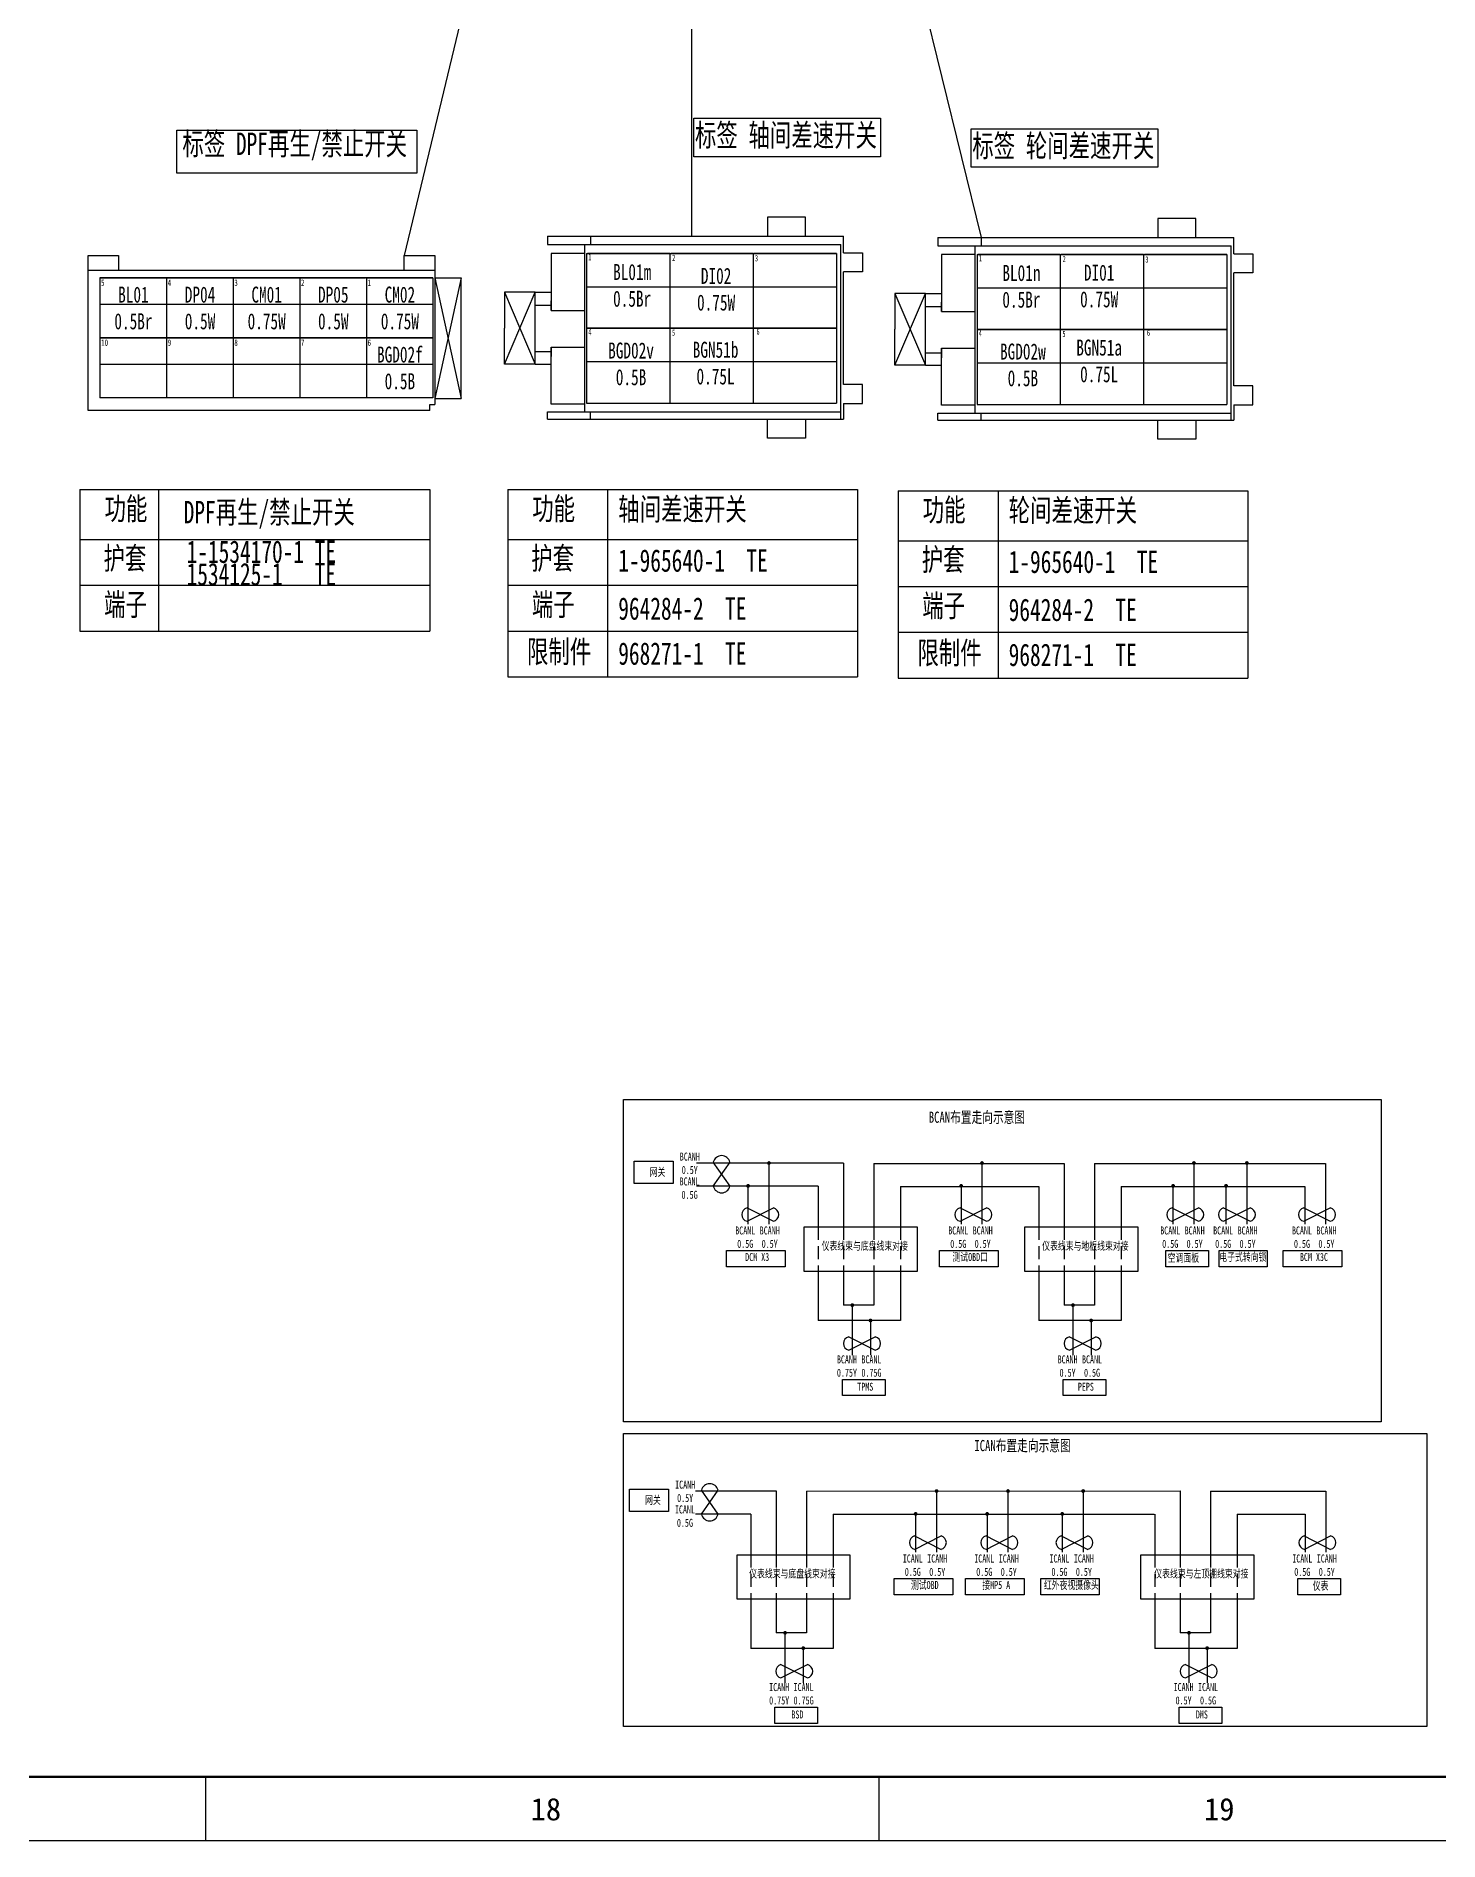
# Model space of a CAD drawing. Header units: millimetres. Extents: x 1543 to 5748, y 1576 to 2417.
# Drawn here: x 3304.1 to 3523.1, y 1576.3 to 1858.1 of the extents above; entities that cross this region are included whole.
import ezdxf

# ---------------------------------------------------------------- set-up
doc = ezdxf.new("R2010")
doc.units = ezdxf.units.MM
doc.linetypes.add('ACISOWELD', pattern=[3, 2, -1])
doc.layers.get('0').update_dxf_attribs({"lineweight": 25})
doc.layers.add('11文本层', color=255, linetype='Continuous')
doc.layers.add('原理框图层', color=7, linetype='Continuous')
for name, color, linetype, lineweight in [('1轮廓实线层', 7, 'Continuous', 50), ('_0', 7, 'Continuous', 25), ('_1轮廓实线层', 7, 'Continuous', 40), ('图框层', 7, 'Continuous', 25)]:
    doc.layers.add(name, color=color, linetype=linetype, lineweight=lineweight)
doc.styles.add('FST', font='', dxfattribs={"width": 0.67})
doc.styles.get("Standard").update_dxf_attribs({"font": ''})
doc.styles.add('标准', font='fangsong.ttf', dxfattribs={"width": 0.7, "height": 3.5})
doc.styles.get('FST').set_extended_font_data('宋体')
doc.styles.get('Standard').set_extended_font_data('SimSun')

# ---------------------------------------------------------------- blocks, each defined once
blk = doc.blocks.new('ZwmFrameMain_A0X5^_^分区图框^_^landscape')
at = {"color": 3}
for p, q in [((1762.13, 0), (1762.13, -10)), ((1867.25, 0), (1867.25, -10))]:
    blk.add_line(p, q, dxfattribs=at)
at = {"lineweight": 50}
blk.add_line((4170, 0), (0, 0), dxfattribs=at)
at = {"layer": '图框层', "color": 1}
blk.add_line((4180, -10), (-25, -10), dxfattribs=at)
at = {"color": 3, "char_height": 3.5, "attachment_point": 1}
for s, insert in [('18', (1812.9, -3.29)), ('19', (1918.03, -3.29))]:
    blk.add_mtext_dynamic_manual_height_columns(s, width=5.7094, gutter_width=1, heights=[0], dxfattribs=dict(at, insert=insert))

msp = doc.modelspace()

# ---------------------------------------------------------------- hatches: boundary and pattern name
at = {"layer": '原理框图层'}
h = msp.add_hatch(color=256, dxfattribs=at)
h.dxf.hatch_style = 1
h.paths.add_polyline_path([(3418.21, 1682.14, 1), (3418.81, 1682.14, 1)])
h = msp.add_hatch(color=256, dxfattribs=at)
h.dxf.hatch_style = 1
h.paths.add_polyline_path([(3451.47, 1682.14, 1), (3452.07, 1682.14, 1)])
h = msp.add_hatch(color=256, dxfattribs=at)
h.dxf.hatch_style = 1
h.paths.add_polyline_path([(3484.56, 1682.14, 1), (3485.16, 1682.14, 1)])
h = msp.add_hatch(color=256, dxfattribs=at)
h.dxf.hatch_style = 1
h.paths.add_polyline_path([(3492.83, 1682.14, 1), (3493.43, 1682.14, 1)])
h = msp.add_hatch(color=256, dxfattribs=at)
h.dxf.hatch_style = 1
h.paths.add_polyline_path([(3414.95, 1678.57, 1), (3415.55, 1678.57, 1)])
h = msp.add_hatch(color=256, dxfattribs=at)
h.dxf.hatch_style = 1
h.paths.add_polyline_path([(3448.21, 1678.57, 1), (3448.8, 1678.57, 1)])
h = msp.add_hatch(color=256, dxfattribs=at)
h.dxf.hatch_style = 1
h.paths.add_polyline_path([(3481.3, 1678.57, 1), (3481.9, 1678.57, 1)])
h = msp.add_hatch(color=256, dxfattribs=at)
h.dxf.hatch_style = 1
h.paths.add_polyline_path([(3489.57, 1678.57, 1), (3490.17, 1678.57, 1)])
h = msp.add_hatch(color=256, dxfattribs=at)
h.dxf.hatch_style = 1
h.paths.add_polyline_path([(3431.22, 1659.95, 1), (3431.82, 1659.95, 1)])
h = msp.add_hatch(color=256, dxfattribs=at)
h.dxf.hatch_style = 1
h.paths.add_polyline_path([(3465.67, 1659.95, 1), (3466.27, 1659.95, 1)])
h = msp.add_hatch(color=256, dxfattribs=at)
h.dxf.hatch_style = 1
h.paths.add_polyline_path([(3434.06, 1657.55, 1), (3434.66, 1657.55, 1)])
h = msp.add_hatch(color=256, dxfattribs=at)
h.dxf.hatch_style = 1
h.paths.add_polyline_path([(3468.51, 1657.55, 1), (3469.11, 1657.55, 1)])
h = msp.add_hatch(color=256, dxfattribs=at)
h.dxf.hatch_style = 1
h.paths.add_polyline_path([(3444.38, 1630.91, 1), (3444.97, 1630.91, 1)])
h = msp.add_hatch(color=256, dxfattribs=at)
h.dxf.hatch_style = 1
h.paths.add_polyline_path([(3455.53, 1630.91, 1), (3456.13, 1630.91, 1)])
h = msp.add_hatch(color=256, dxfattribs=at)
h.dxf.hatch_style = 1
h.paths.add_polyline_path([(3467.26, 1630.91, 1), (3467.86, 1630.91, 1)])
h = msp.add_hatch(color=256, dxfattribs=at)
h.dxf.hatch_style = 1
h.paths.add_polyline_path([(3441.11, 1627.34, 1), (3441.71, 1627.34, 1)])
h = msp.add_hatch(color=256, dxfattribs=at)
h.dxf.hatch_style = 1
h.paths.add_polyline_path([(3452.27, 1627.34, 1), (3452.87, 1627.34, 1)])
h = msp.add_hatch(color=256, dxfattribs=at)
h.dxf.hatch_style = 1
h.paths.add_polyline_path([(3464, 1627.34, 1), (3464.6, 1627.34, 1)])
h = msp.add_hatch(color=256, dxfattribs=at)
h.dxf.hatch_style = 1
h.paths.add_polyline_path([(3420.73, 1608.77, 1), (3421.32, 1608.77, 1)])
h = msp.add_hatch(color=256, dxfattribs=at)
h.dxf.hatch_style = 1
h.paths.add_polyline_path([(3483.78, 1608.77, 1), (3484.38, 1608.77, 1)])
h = msp.add_hatch(color=256, dxfattribs=at)
h.dxf.hatch_style = 1
h.paths.add_polyline_path([(3423.57, 1606.37, 1), (3424.16, 1606.37, 1)])
h = msp.add_hatch(color=256, dxfattribs=at)
h.dxf.hatch_style = 1
h.paths.add_polyline_path([(3486.62, 1606.37, 1), (3487.22, 1606.37, 1)])

# ---------------------------------------------------------------- linework, layer by layer
at = {"color": 0}
for p, q in [((3424.21, 1829.86), (3418.28, 1829.86)), ((3418.28, 1829.86), (3418.28, 1826.89)), ((3424.21, 1826.89), (3424.21, 1829.86)), ((3485.16, 1829.67), (3479.24, 1829.67)), ((3479.24, 1829.67), (3479.24, 1826.7)), ((3485.16, 1826.7), (3485.16, 1829.67)), ((3383.91, 1826.89), (3390.66, 1826.89)), ((3383.91, 1826.89), (3383.91, 1825.6)), ((3390.66, 1826.89), (3430.14, 1826.89)), ((3390.66, 1826.89), (3390.66, 1825.6)), ((3430.14, 1824.31), (3430.14, 1826.89)), ((3444.87, 1826.7), (3451.62, 1826.7)), ((3444.87, 1826.7), (3444.87, 1825.41)), ((3451.62, 1826.7), (3491.09, 1826.7)), ((3451.62, 1826.7), (3451.62, 1825.41)), ((3491.09, 1824.12), (3491.09, 1826.7)), ((3312.2, 1821.51), (3312.2, 1823.88)), ((3312.2, 1823.88), (3316.95, 1823.88)), ((3316.95, 1823.88), (3316.95, 1821.51)), ((3361.57, 1821.51), (3361.57, 1823.88)), ((3361.57, 1823.88), (3366.32, 1823.88)), ((3366.32, 1823.88), (3366.32, 1821.51)), ((3383.91, 1825.6), (3390.66, 1825.6)), ((3389.7, 1824.2), (3384.51, 1824.2)), ((3384.51, 1824.2), (3384.51, 1815.31)), ((3389.7, 1825.6), (3389.7, 1812.61)), ((3389.7, 1825.6), (3429.72, 1825.6)), ((3390.03, 1824.21), (3390.03, 1812.51)), ((3390.03, 1824.21), (3403.03, 1824.21)), ((3403.03, 1824.21), (3390.17, 1824.21)), ((3403.03, 1824.21), (3403.03, 1812.51)), ((3403.03, 1824.21), (3403.03, 1812.51)), ((3403.03, 1824.21), (3416.03, 1824.21)), ((3416.03, 1824.21), (3403.17, 1824.21)), ((3416.03, 1824.21), (3416.03, 1812.51)), ((3416.03, 1824.21), (3416.03, 1812.51)), ((3416.03, 1824.21), (3429.03, 1824.21)), ((3429.03, 1824.21), (3416.17, 1824.21)), ((3429.03, 1824.21), (3429.03, 1812.51)), ((3429.72, 1798.33), (3429.72, 1825.6)), ((3430.14, 1824.31), (3433.1, 1824.31)), ((3433.1, 1824.31), (3433.1, 1821.35)), ((3444.87, 1825.41), (3451.62, 1825.41)), ((3450.66, 1824.01), (3445.47, 1824.01)), ((3445.47, 1824.01), (3445.47, 1815.12)), ((3450.66, 1825.41), (3450.66, 1812.42)), ((3450.66, 1825.41), (3490.67, 1825.41)), ((3450.99, 1824.02), (3450.99, 1812.32)), ((3450.99, 1824.02), (3463.99, 1824.02)), ((3463.99, 1824.02), (3451.13, 1824.02)), ((3463.99, 1824.02), (3463.99, 1812.32)), ((3463.99, 1824.02), (3463.99, 1812.32)), ((3463.99, 1824.02), (3476.99, 1824.02)), ((3476.99, 1824.02), (3464.13, 1824.02)), ((3476.99, 1824.02), (3476.99, 1812.32)), ((3476.99, 1824.02), (3476.99, 1812.32)), ((3476.99, 1824.02), (3489.99, 1824.02)), ((3489.99, 1824.02), (3477.13, 1824.02)), ((3489.99, 1824.02), (3489.99, 1812.32)), ((3490.67, 1798.14), (3490.67, 1825.41)), ((3491.09, 1824.12), (3494.06, 1824.12)), ((3494.06, 1824.12), (3494.06, 1821.16)), ((3366.32, 1821.51), (3312.2, 1821.51)), ((3366.32, 1821.51), (3366.32, 1811.11)), ((3433.1, 1821.35), (3430.14, 1821.35)), ((3430.14, 1803.72), (3430.14, 1821.35)), ((3494.06, 1821.16), (3491.09, 1821.16)), ((3491.09, 1803.53), (3491.09, 1821.16)), ((3314.05, 1820.39), (3314.05, 1811.03)), ((3324.45, 1820.39), (3314.05, 1820.39)), ((3314.05, 1820.39), (3324.34, 1820.39)), ((3324.45, 1820.39), (3324.45, 1811.03)), ((3334.85, 1820.39), (3324.45, 1820.39)), ((3324.45, 1820.39), (3334.74, 1820.39)), ((3334.85, 1820.39), (3334.85, 1811.03)), ((3345.25, 1820.39), (3334.85, 1820.39)), ((3334.85, 1820.39), (3345.14, 1820.39)), ((3345.25, 1820.39), (3345.25, 1811.03)), ((3355.65, 1820.39), (3345.25, 1820.39)), ((3345.25, 1820.39), (3355.54, 1820.39)), ((3345.25, 1820.39), (3345.25, 1811.03)), ((3355.65, 1820.39), (3355.65, 1811.03)), ((3366.05, 1820.39), (3355.65, 1820.39)), ((3355.65, 1820.39), (3365.94, 1820.39)), ((3355.65, 1820.39), (3355.65, 1811.03)), ((3366.05, 1820.39), (3366.05, 1811.03)), ((3366.32, 1820.38), (3370.46, 1820.38)), ((3370.46, 1801.57), (3370.46, 1820.38)), ((3382.02, 1818.15), (3377.21, 1818.15)), ((3377.21, 1818.15), (3377.21, 1812.54)), ((3377.21, 1806.93), (3382.02, 1818.15)), ((3377.21, 1818.15), (3382, 1806.93)), ((3382, 1806.93), (3382.02, 1818.15)), ((3382.02, 1818.15), (3384.51, 1818.15)), ((3390.03, 1819.01), (3403.03, 1819.01)), ((3403.03, 1819.01), (3416.03, 1819.01)), ((3416.03, 1819.01), (3429.03, 1819.01)), ((3450.99, 1818.82), (3463.99, 1818.82)), ((3463.99, 1818.82), (3476.99, 1818.82)), ((3476.99, 1818.82), (3489.99, 1818.82)), ((3324.45, 1816.23), (3314.05, 1816.23)), ((3334.85, 1816.23), (3324.45, 1816.23)), ((3345.25, 1816.23), (3334.85, 1816.23)), ((3355.65, 1816.23), (3345.25, 1816.23)), ((3366.05, 1816.23), (3355.65, 1816.23)), ((3384.51, 1816.05), (3382.01, 1816.05)), ((3384.51, 1815.31), (3384.51, 1816.79)), ((3384.51, 1815.31), (3389.7, 1815.31)), ((3442.97, 1817.96), (3438.17, 1817.96)), ((3438.17, 1817.96), (3438.17, 1812.35)), ((3438.17, 1806.74), (3442.97, 1817.96)), ((3438.17, 1817.96), (3442.96, 1806.74)), ((3442.96, 1806.74), (3442.97, 1817.96)), ((3442.97, 1817.96), (3445.47, 1817.96)), ((3445.47, 1815.86), (3442.97, 1815.86)), ((3445.47, 1815.12), (3445.47, 1816.6)), ((3377.21, 1806.93), (3377.21, 1812.54)), ((3389.7, 1812.61), (3389.7, 1809.57)), ((3390.03, 1812.51), (3390.03, 1800.81)), ((3390.03, 1812.51), (3403.03, 1812.51)), ((3390.03, 1812.51), (3403.03, 1812.51)), ((3403.03, 1812.51), (3390.17, 1812.51)), ((3403.03, 1812.51), (3403.03, 1800.81)), ((3403.03, 1812.51), (3403.03, 1800.81)), ((3403.03, 1812.51), (3416.03, 1812.51)), ((3403.03, 1812.51), (3416.03, 1812.51)), ((3416.03, 1812.51), (3403.17, 1812.51)), ((3416.03, 1812.51), (3416.03, 1800.81)), ((3416.03, 1812.51), (3416.03, 1800.81)), ((3416.03, 1812.51), (3429.03, 1812.51)), ((3416.03, 1812.51), (3429.03, 1812.51)), ((3429.03, 1812.51), (3416.17, 1812.51)), ((3429.03, 1812.51), (3429.03, 1800.81)), ((3445.47, 1815.12), (3450.66, 1815.12)), ((3314.05, 1811.03), (3314.05, 1801.67)), ((3324.45, 1811.03), (3314.05, 1811.03)), ((3314.05, 1811.03), (3324.34, 1811.03)), ((3324.45, 1811.03), (3314.05, 1811.03)), ((3324.45, 1811.03), (3324.45, 1801.67)), ((3334.85, 1811.03), (3324.45, 1811.03)), ((3324.45, 1811.03), (3334.74, 1811.03)), ((3334.85, 1811.03), (3324.45, 1811.03)), ((3334.85, 1811.03), (3334.85, 1801.67)), ((3345.25, 1811.03), (3334.85, 1811.03)), ((3334.85, 1811.03), (3345.14, 1811.03)), ((3345.25, 1811.03), (3334.85, 1811.03)), ((3345.25, 1811.03), (3345.25, 1801.67)), ((3355.65, 1811.03), (3345.25, 1811.03)), ((3345.25, 1811.03), (3355.54, 1811.03)), ((3345.25, 1811.03), (3345.25, 1801.67)), ((3355.65, 1811.03), (3345.25, 1811.03)), ((3355.65, 1811.03), (3355.65, 1801.67)), ((3366.05, 1811.03), (3355.65, 1811.03)), ((3355.65, 1811.03), (3365.94, 1811.03)), ((3355.65, 1811.03), (3355.65, 1801.67)), ((3366.05, 1811.03), (3355.65, 1811.03)), ((3366.05, 1811.03), (3366.05, 1801.67)), ((3366.32, 1811.11), (3366.32, 1808.68)), ((3438.17, 1806.74), (3438.17, 1812.35)), ((3450.66, 1812.42), (3450.66, 1809.38)), ((3450.99, 1812.32), (3450.99, 1800.62)), ((3450.99, 1812.32), (3463.99, 1812.32)), ((3450.99, 1812.32), (3463.99, 1812.32)), ((3463.99, 1812.32), (3451.13, 1812.32)), ((3463.99, 1812.32), (3463.99, 1800.62)), ((3463.99, 1812.32), (3463.99, 1800.62)), ((3463.99, 1812.32), (3476.99, 1812.32)), ((3463.99, 1812.32), (3476.99, 1812.32)), ((3476.99, 1812.32), (3464.13, 1812.32)), ((3476.99, 1812.32), (3476.99, 1800.62)), ((3476.99, 1812.32), (3476.99, 1800.62)), ((3476.99, 1812.32), (3489.99, 1812.32)), ((3476.99, 1812.32), (3489.99, 1812.32)), ((3489.99, 1812.32), (3477.13, 1812.32)), ((3489.99, 1812.32), (3489.99, 1800.62)), ((3324.45, 1806.87), (3314.05, 1806.87)), ((3334.85, 1806.87), (3324.45, 1806.87)), ((3345.25, 1806.87), (3334.85, 1806.87)), ((3355.65, 1806.87), (3345.25, 1806.87)), ((3366.05, 1806.87), (3355.65, 1806.87)), ((3366.32, 1808.68), (3366.32, 1801.5)), ((3382, 1806.93), (3377.21, 1806.93)), ((3382, 1806.93), (3384.51, 1806.93)), ((3384.51, 1808.83), (3382.01, 1808.83)), ((3384.51, 1800.68), (3384.51, 1809.57)), ((3384.51, 1809.57), (3389.7, 1809.57)), ((3384.51, 1809.57), (3384.51, 1808.09)), ((3389.7, 1809.57), (3389.7, 1800.6)), ((3390.03, 1807.31), (3403.03, 1807.31)), ((3403.03, 1807.31), (3416.03, 1807.31)), ((3416.03, 1807.31), (3429.03, 1807.31)), ((3445.47, 1808.64), (3442.96, 1808.64)), ((3445.47, 1800.49), (3445.47, 1809.38)), ((3445.47, 1809.38), (3450.66, 1809.38)), ((3445.47, 1809.38), (3445.47, 1807.9)), ((3450.66, 1809.38), (3450.66, 1800.41)), ((3450.99, 1807.12), (3463.99, 1807.12)), ((3463.99, 1807.12), (3476.99, 1807.12)), ((3476.99, 1807.12), (3489.99, 1807.12)), ((3442.96, 1806.74), (3438.17, 1806.74)), ((3442.96, 1806.74), (3445.47, 1806.74)), ((3324.45, 1801.67), (3314.05, 1801.67)), ((3334.85, 1801.67), (3324.45, 1801.67)), ((3345.25, 1801.67), (3334.85, 1801.67)), ((3355.65, 1801.67), (3345.25, 1801.67)), ((3366.05, 1801.67), (3355.65, 1801.67)), ((3366.32, 1802.75), (3366.32, 1800.6)), ((3366.32, 1801.57), (3370.46, 1801.57)), ((3389.7, 1802.16), (3389.7, 1799.47)), ((3433.1, 1803.72), (3430.14, 1803.72)), ((3433.1, 1800.76), (3433.1, 1803.72)), ((3450.66, 1801.97), (3450.66, 1799.27)), ((3494.06, 1803.53), (3491.09, 1803.53)), ((3494.06, 1800.56), (3494.06, 1803.53)), ((3365.55, 1799.69), (3312.2, 1799.69)), ((3365.55, 1799.69), (3365.55, 1800.6)), ((3383.91, 1798.33), (3383.91, 1799.47)), ((3383.91, 1799.47), (3429.72, 1799.47)), ((3389.7, 1800.68), (3384.51, 1800.68)), ((3390.03, 1800.81), (3403.03, 1800.81)), ((3390.66, 1798.33), (3390.66, 1799.47)), ((3403.03, 1800.81), (3416.03, 1800.81)), ((3416.03, 1800.81), (3429.03, 1800.81)), ((3430.14, 1800.76), (3433.1, 1800.76)), ((3430.14, 1800.76), (3430.14, 1798.33)), ((3444.87, 1798.14), (3444.87, 1799.27)), ((3444.87, 1799.27), (3490.67, 1799.27)), ((3450.66, 1800.49), (3445.47, 1800.49)), ((3450.99, 1800.62), (3463.99, 1800.62)), ((3451.62, 1798.14), (3451.62, 1799.27)), ((3463.99, 1800.62), (3476.99, 1800.62)), ((3476.99, 1800.62), (3489.99, 1800.62)), ((3491.09, 1800.56), (3494.06, 1800.56)), ((3491.09, 1800.56), (3491.09, 1798.14)), ((3383.91, 1798.33), (3390.66, 1798.33)), ((3390.66, 1798.33), (3430.14, 1798.33)), ((3418.28, 1795.37), (3418.28, 1798.33)), ((3424.21, 1798.33), (3424.21, 1795.37)), ((3444.87, 1798.14), (3451.62, 1798.14)), ((3451.62, 1798.14), (3491.09, 1798.14)), ((3479.24, 1795.17), (3479.24, 1798.14)), ((3485.16, 1798.14), (3485.16, 1795.17)), ((3424.21, 1795.37), (3418.28, 1795.37)), ((3485.16, 1795.17), (3479.24, 1795.17))]:
    msp.add_line(p, q, dxfattribs=at)
at = {"color": 0, "lineweight": 30}
for p, q in [((3312.2, 1799.69), (3312.2, 1821.51)), ((3366.32, 1820.38), (3370.46, 1801.57)), ((3370.46, 1820.38), (3366.32, 1801.57)), ((3365.55, 1800.6), (3366.32, 1800.6))]:
    msp.add_line(p, q, dxfattribs=at)
msp.add_lwpolyline([(3326.05, 1843.45), (3363.52, 1843.45), (3363.52, 1836.74), (3326.05, 1836.74)], close=True, dxfattribs=at)
at = {"layer": '11文本层', "color": 0}
for p, q in [((3310.94, 1787.32), (3310.94, 1779.52)), ((3310.94, 1787.32), (3326.54, 1787.32)), ((3323.2, 1787.32), (3323.2, 1765.22)), ((3323.2, 1787.32), (3323.2, 1779.52)), ((3326.54, 1787.32), (3365.54, 1787.32)), ((3365.54, 1787.32), (3365.54, 1765.22)), ((3365.54, 1787.32), (3365.54, 1779.52)), ((3377.72, 1787.32), (3377.72, 1779.52)), ((3377.72, 1787.32), (3393.32, 1787.32)), ((3393.32, 1787.32), (3393.32, 1758.07)), ((3393.32, 1787.32), (3432.32, 1787.32)), ((3432.32, 1787.32), (3432.32, 1758.07)), ((3432.32, 1787.32), (3432.32, 1779.52)), ((3438.67, 1787.13), (3438.67, 1779.33)), ((3438.67, 1787.13), (3454.27, 1787.13)), ((3454.27, 1787.13), (3454.27, 1757.88)), ((3454.27, 1787.13), (3493.27, 1787.13)), ((3493.27, 1787.13), (3493.27, 1757.88)), ((3493.27, 1787.13), (3493.27, 1779.33)), ((3310.94, 1779.52), (3365.54, 1779.52)), ((3310.94, 1779.52), (3310.94, 1772.37)), ((3377.72, 1779.52), (3432.32, 1779.52)), ((3377.72, 1779.52), (3377.72, 1772.37)), ((3438.67, 1779.33), (3493.27, 1779.33)), ((3438.67, 1779.33), (3438.67, 1772.18)), ((3310.94, 1772.37), (3365.54, 1772.37)), ((3310.94, 1772.37), (3310.94, 1765.22)), ((3377.72, 1772.37), (3432.32, 1772.37)), ((3377.72, 1772.37), (3377.72, 1765.22)), ((3438.67, 1772.18), (3493.27, 1772.18)), ((3438.67, 1772.18), (3438.67, 1765.03)), ((3310.94, 1765.22), (3365.54, 1765.22)), ((3377.72, 1765.22), (3432.32, 1765.22)), ((3377.72, 1765.22), (3377.72, 1758.07)), ((3438.67, 1765.03), (3493.27, 1765.03)), ((3438.67, 1765.03), (3438.67, 1757.88)), ((3377.72, 1758.07), (3432.32, 1758.07)), ((3438.67, 1757.88), (3493.27, 1757.88))]:
    msp.add_line(p, q, dxfattribs=at)
at = {"layer": '1轮廓实线层', "lineweight": -3}
for p, q in [((3406.49, 2010.89), (3361.57, 1823.88)), ((3406.49, 1826.89), (3406.49, 2010.89)), ((3406.49, 2010.89), (3451.62, 1826.7))]:
    msp.add_line(p, q, dxfattribs=at)
at = {"layer": '1轮廓实线层', "lineweight": -2}
for p, q in [((3430.14, 1682.12), (3407.2, 1682.12)), ((3418.5, 1682.12), (3418.5, 1672.58)), ((3430.14, 1682.12), (3430.14, 1672.15)), ((3434.86, 1682.06), (3434.86, 1672.15)), ((3434.86, 1682.06), (3464.59, 1682.06)), ((3451.75, 1682.12), (3451.75, 1672.58)), ((3464.59, 1682.06), (3464.59, 1672.15)), ((3469.31, 1682.06), (3469.31, 1672.15)), ((3469.31, 1682.06), (3505.41, 1682.06)), ((3484.84, 1682.12), (3484.84, 1672.58)), ((3493.11, 1682.12), (3493.11, 1672.58)), ((3505.41, 1682.06), (3505.41, 1672.58)), ((3426.18, 1678.54), (3407.2, 1678.54)), ((3415.23, 1678.54), (3415.23, 1672.58)), ((3426.18, 1678.54), (3426.18, 1672.15)), ((3439.03, 1678.47), (3439.03, 1672.15)), ((3439.03, 1678.47), (3460.62, 1678.47)), ((3448.49, 1678.54), (3448.49, 1672.58)), ((3460.62, 1678.47), (3460.62, 1672.15)), ((3473.47, 1678.47), (3473.47, 1672.15)), ((3473.47, 1678.47), (3502.15, 1678.47)), ((3481.58, 1678.54), (3481.58, 1672.58)), ((3489.85, 1678.54), (3489.85, 1672.58)), ((3502.15, 1678.47), (3502.15, 1672.58)), ((3426.18, 1665.21), (3426.18, 1657.52)), ((3430.14, 1665.21), (3430.14, 1659.92)), ((3434.86, 1665.21), (3434.86, 1659.92)), ((3439.03, 1665.21), (3439.03, 1657.52)), ((3460.62, 1665.21), (3460.62, 1657.52)), ((3464.59, 1665.21), (3464.59, 1659.92)), ((3469.31, 1665.21), (3469.31, 1659.92)), ((3473.47, 1665.21), (3473.47, 1657.52)), ((3439.03, 1657.52), (3426.18, 1657.52)), ((3434.86, 1659.92), (3430.14, 1659.92)), ((3431.51, 1659.92), (3431.51, 1652.14)), ((3434.35, 1657.52), (3434.35, 1652.14)), ((3473.47, 1657.52), (3460.62, 1657.52)), ((3469.31, 1659.92), (3464.59, 1659.92)), ((3465.95, 1659.92), (3465.95, 1652.14)), ((3468.79, 1657.52), (3468.79, 1652.14)), ((3419.65, 1630.88), (3407.02, 1630.88)), ((3419.65, 1630.93), (3419.65, 1620.96)), ((3424.36, 1630.88), (3482.7, 1630.93)), ((3424.36, 1630.88), (3424.36, 1620.96)), ((3444.66, 1630.88), (3444.66, 1621.35)), ((3455.82, 1630.88), (3455.82, 1621.35)), ((3467.55, 1630.88), (3467.55, 1621.35)), ((3482.7, 1630.93), (3482.7, 1620.96)), ((3487.42, 1630.88), (3487.42, 1620.96)), ((3487.42, 1630.88), (3505.47, 1630.88)), ((3505.47, 1630.88), (3505.47, 1621.35)), ((3415.68, 1627.28), (3407.02, 1627.28)), ((3415.68, 1627.28), (3415.68, 1620.96)), ((3428.53, 1627.28), (3478.66, 1627.28)), ((3428.53, 1627.28), (3428.53, 1620.96)), ((3441.4, 1627.31), (3441.4, 1621.35)), ((3452.55, 1627.31), (3452.55, 1621.35)), ((3464.28, 1627.31), (3464.28, 1621.35)), ((3478.73, 1627.28), (3478.73, 1620.96)), ((3491.58, 1627.28), (3491.58, 1620.96)), ((3491.58, 1627.28), (3502.2, 1627.28)), ((3502.2, 1627.28), (3502.2, 1621.35)), ((3415.68, 1614.03), (3415.68, 1606.34)), ((3419.65, 1614.03), (3419.65, 1608.74)), ((3424.36, 1614.03), (3424.36, 1608.74)), ((3428.53, 1614.03), (3428.53, 1606.34)), ((3478.73, 1614.03), (3478.73, 1606.34)), ((3482.7, 1614.03), (3482.7, 1608.74)), ((3487.42, 1614.03), (3487.42, 1608.74)), ((3491.58, 1614.03), (3491.58, 1606.34)), ((3424.36, 1608.74), (3419.65, 1608.74)), ((3421.01, 1608.74), (3421.01, 1600.96)), ((3487.42, 1608.74), (3482.7, 1608.74)), ((3484.06, 1608.74), (3484.06, 1600.96)), ((3428.53, 1606.34), (3415.68, 1606.34)), ((3423.85, 1606.34), (3423.85, 1600.96)), ((3491.58, 1606.34), (3478.73, 1606.34)), ((3486.9, 1606.34), (3486.9, 1600.96))]:
    msp.add_line(p, q, dxfattribs=at)
at = {"layer": '1轮廓实线层', "linetype": 'ACISOWELD', "lineweight": -2}
for p, q in [((3426.18, 1672.15), (3426.18, 1665.21)), ((3430.14, 1672.15), (3430.14, 1665.21)), ((3434.86, 1672.15), (3434.86, 1665.21)), ((3439.03, 1672.15), (3439.03, 1665.21)), ((3460.62, 1672.15), (3460.62, 1665.21)), ((3464.59, 1672.15), (3464.59, 1665.21)), ((3469.31, 1672.15), (3469.31, 1665.21)), ((3473.47, 1672.15), (3473.47, 1665.21)), ((3415.68, 1620.96), (3415.68, 1614.03)), ((3419.65, 1620.96), (3419.65, 1614.03)), ((3424.36, 1620.96), (3424.36, 1614.03)), ((3428.53, 1620.96), (3428.53, 1614.03)), ((3478.73, 1620.96), (3478.73, 1614.03)), ((3482.7, 1620.96), (3482.7, 1614.03)), ((3487.42, 1620.96), (3487.42, 1614.03)), ((3491.58, 1620.96), (3491.58, 1614.03))]:
    msp.add_line(p, q, dxfattribs=at)
at = {"layer": '1轮廓实线层', "color": 0, "lineweight": -2}
for points in [[(3406.79, 1845.35), (3435.91, 1845.35), (3435.91, 1839.31), (3406.79, 1839.31)], [(3450.09, 1843.68), (3479.2, 1843.68), (3479.2, 1837.65), (3450.09, 1837.65)]]:
    msp.add_lwpolyline(points, close=True, dxfattribs=at)
at = {"layer": '1轮廓实线层', "lineweight": -2}
for points in [[(3395.8, 1692.05), (3514.09, 1692.05), (3514.09, 1641.73), (3395.8, 1641.73)], [(3397.47, 1682.44), (3403.54, 1682.44), (3403.54, 1678.93), (3397.47, 1678.93)], [(3424.03, 1672.15), (3441.64, 1672.15), (3441.64, 1665.21), (3424.03, 1665.21)], [(3458.48, 1672.15), (3476.09, 1672.15), (3476.09, 1665.21), (3458.48, 1665.21)], [(3411.89, 1668.48), (3421.02, 1668.48), (3421.02, 1665.95), (3411.89, 1665.95)], [(3445.15, 1668.48), (3454.28, 1668.48), (3454.28, 1665.95), (3445.15, 1665.95)], [(3480.47, 1668.48), (3487.12, 1668.48), (3487.12, 1665.95), (3480.47, 1665.95)], [(3488.78, 1668.48), (3496.3, 1668.48), (3496.3, 1665.95), (3488.78, 1665.95)], [(3498.81, 1668.48), (3507.94, 1668.48), (3507.94, 1665.95), (3498.81, 1665.95)], [(3430.01, 1648.34), (3436.65, 1648.34), (3436.65, 1645.81), (3430.01, 1645.81)], [(3464.45, 1648.34), (3471.1, 1648.34), (3471.1, 1645.81), (3464.45, 1645.81)], [(3395.8, 1639.9), (3521.21, 1639.9), (3521.21, 1594.15), (3395.8, 1594.15)], [(3396.75, 1631.21), (3402.82, 1631.21), (3402.82, 1627.7), (3396.75, 1627.7)], [(3413.53, 1620.96), (3431.15, 1620.96), (3431.15, 1614.03), (3413.53, 1614.03)], [(3476.59, 1620.96), (3494.2, 1620.96), (3494.2, 1614.03), (3476.59, 1614.03)], [(3438.06, 1617.24), (3447.19, 1617.24), (3447.19, 1614.71), (3438.06, 1614.71)], [(3449.21, 1617.24), (3458.34, 1617.24), (3458.34, 1614.71), (3449.21, 1614.71)], [(3460.94, 1617.24), (3470.07, 1617.24), (3470.07, 1614.71), (3460.94, 1614.71)], [(3501.09, 1617.24), (3507.74, 1617.24), (3507.74, 1614.71), (3501.09, 1614.71)], [(3419.42, 1597.16), (3426.07, 1597.16), (3426.07, 1594.63), (3419.42, 1594.63)], [(3482.56, 1597.16), (3489.21, 1597.16), (3489.21, 1594.63), (3482.56, 1594.63)]]:
    msp.add_lwpolyline(points, close=True, dxfattribs=at)
at = {"layer": '_1轮廓实线层', "lineweight": -3}
for p, q in [((3412.43, 1678.52), (3409.82, 1682.27)), ((3409.82, 1678.52), (3412.43, 1682.27)), ((3415.08, 1673.04), (3419.22, 1675.12)), ((3415.08, 1675.12), (3419.22, 1673.04)), ((3448.34, 1673.04), (3452.48, 1675.12)), ((3448.34, 1675.12), (3452.48, 1673.04)), ((3481.43, 1673.04), (3485.57, 1675.12)), ((3481.43, 1675.12), (3485.57, 1673.04)), ((3489.49, 1673.04), (3493.63, 1675.12)), ((3489.49, 1675.12), (3493.63, 1673.04)), ((3502, 1673.04), (3506.14, 1675.12)), ((3502, 1675.12), (3506.14, 1673.04)), ((3430.96, 1652.9), (3435.1, 1654.99)), ((3430.96, 1654.99), (3435.1, 1652.9)), ((3465.41, 1652.9), (3469.55, 1654.99)), ((3465.41, 1654.99), (3469.55, 1652.9)), ((3410.57, 1627.28), (3407.96, 1631.03)), ((3407.96, 1627.28), (3410.57, 1631.03)), ((3441.25, 1621.8), (3445.39, 1623.89)), ((3441.25, 1623.89), (3445.39, 1621.8)), ((3452.4, 1621.8), (3456.54, 1623.89)), ((3452.4, 1623.89), (3456.54, 1621.8)), ((3464.13, 1621.8), (3468.27, 1623.89)), ((3464.13, 1623.89), (3468.27, 1621.8)), ((3502.05, 1621.8), (3506.19, 1623.89)), ((3502.05, 1623.89), (3506.19, 1621.8)), ((3420.38, 1601.72), (3424.52, 1603.81)), ((3420.38, 1603.81), (3424.52, 1601.72)), ((3483.52, 1601.72), (3487.66, 1603.81)), ((3483.52, 1603.81), (3487.66, 1601.72))]:
    msp.add_line(p, q, dxfattribs=at)
for centre, radius, start, end in [((3411.12, 1681.95), 1.34, 13.6767, 166.3233), ((3411.12, 1678.83), 1.34, 193.6767, 346.3233), ((3415.34, 1674.08), 1.07, 103.6767, 256.3233), ((3418.97, 1674.08), 1.07, 283.6767, 76.3233), ((3448.59, 1674.08), 1.07, 103.6767, 256.3233), ((3452.23, 1674.08), 1.07, 283.6767, 76.3233), ((3481.69, 1674.08), 1.07, 103.6767, 256.3233), ((3485.32, 1674.08), 1.07, 283.6767, 76.3233), ((3489.74, 1674.08), 1.07, 103.6767, 256.3233), ((3493.38, 1674.08), 1.07, 283.6767, 76.3233), ((3502.25, 1674.08), 1.07, 103.6767, 256.3233), ((3505.89, 1674.08), 1.07, 283.6767, 76.3233), ((3431.22, 1653.95), 1.07, 103.6767, 256.3233), ((3434.85, 1653.95), 1.07, 283.6767, 76.3233), ((3465.66, 1653.95), 1.07, 103.6767, 256.3233), ((3469.3, 1653.95), 1.07, 283.6767, 76.3233), ((3409.26, 1630.72), 1.34, 13.6767, 166.3233), ((3409.26, 1627.6), 1.34, 193.6767, 346.3233), ((3441.5, 1622.85), 1.07, 103.6767, 256.3233), ((3445.13, 1622.85), 1.07, 283.6767, 76.3233), ((3452.66, 1622.85), 1.07, 103.6767, 256.3233), ((3456.29, 1622.85), 1.07, 283.6767, 76.3233), ((3464.39, 1622.85), 1.07, 103.6767, 256.3233), ((3468.02, 1622.85), 1.07, 283.6767, 76.3233), ((3502.31, 1622.85), 1.07, 103.6767, 256.3233), ((3505.94, 1622.85), 1.07, 283.6767, 76.3233), ((3420.64, 1602.76), 1.07, 103.6767, 256.3233), ((3424.27, 1602.76), 1.07, 283.6767, 76.3233), ((3483.77, 1602.76), 1.07, 103.6767, 256.3233), ((3487.41, 1602.76), 1.07, 283.6767, 76.3233)]:
    msp.add_arc(centre, radius, start, end, dxfattribs=at)

# ---------------------------------------------------------------- block references
at = {"layer": '图框层', "lineweight": -3}
msp.add_blockref('ZwmFrameMain_A0X5^_^分区图框^_^landscape', (1568.4, 1586.27), dxfattribs=at)

# ---------------------------------------------------------------- texts
at = {"color": 0, "width": 0.6}
for s, p in [('1', (3390.31, 1823.14)), ('2', (3403.4, 1823.03)), ('3', (3416.33, 1822.96)), ('1', (3451.27, 1822.95)), ('2', (3464.36, 1822.84)), ('3', (3477.28, 1822.77)), ('6', (3416.57, 1811.52)), ('4', (3390.31, 1811.43)), ('5', (3403.38, 1811.35)), ('4', (3451.26, 1811.23)), ('5', (3464.33, 1811.16)), ('6', (3477.52, 1811.33))]:
    msp.add_text(s, height=0.975, dxfattribs=at).set_placement(p)
at = {"color": 0, "linetype": 'ByBlock', "lineweight": -2, "style": 'FST', "width": 0.67}
for s, p in [('5', (3314.24, 1819.13)), ('4', (3324.64, 1819.13)), ('3', (3335.04, 1819.13)), ('2', (3345.44, 1819.13)), ('1', (3355.84, 1819.13)), ('10', (3314.24, 1809.77)), ('9', (3324.64, 1809.77)), ('8', (3335.04, 1809.77)), ('7', (3345.44, 1809.77)), ('6', (3355.84, 1809.77))]:
    msp.add_text(s, height=1, dxfattribs=at).set_placement(p)
at = {"attachment_point": 1, "style": '标准'}
for s, insert, char_height, width in [('\\pxqc;BL01m\\P0.5{\\fFangSong_GB2312|b0|i0|c134|p49;\\C0;Br}', (3394.04, 1822.55), 2.5, 6.2163), ('\\pxqc;DI02\\P0.75W', (3407.15, 1821.95), 2.5, 6.2163), ('\\pxqc;BGD02v\\P0.5B', (3393.87, 1810.29), 2.5, 6.2163), ('\\pxqc;BGN51b\\P0.75L', (3407.06, 1810.41), 2.5, 6.2163), ('\\pxqc;BCAN布置走向示意图', (3433.7, 1690.17), 1.75, 34.5471), ('\\pxqc;BCANH\\P0.5Y', (3404.59, 1683.77), 1.25, 3.1082), ('\\pxqc;网关', (3397.87, 1681.36), 1.25, 6.4852), ('\\pxqc;BCANL\\P0.5G', (3404.56, 1679.89), 1.25, 3.1082), ('\\pxqc;BCANL\\P0.5G', (3413.25, 1672.23), 1.25, 3.1082), ('\\pxqc;BCANH\\P0.5Y', (3417.07, 1672.23), 1.25, 3.1082), ('\\pxqc;BCANL\\P0.5G', (3446.51, 1672.23), 1.25, 3.1082), ('\\pxqc;BCANH\\P0.5Y', (3450.32, 1672.23), 1.25, 3.1082), ('\\pxqc;BCANL\\P0.5G', (3479.6, 1672.23), 1.25, 3.1082), ('\\pxqc;BCANH\\P0.5Y', (3483.41, 1672.23), 1.25, 3.1082), ('\\pxqc;BCANL\\P0.5G', (3487.87, 1672.23), 1.25, 3.1082), ('\\pxqc;BCANH\\P0.5Y', (3491.68, 1672.23), 1.25, 3.1082), ('\\pxqc;BCANL\\P0.5G', (3500.17, 1672.23), 1.25, 3.1082), ('\\pxqc;BCANH\\P0.5Y', (3503.98, 1672.23), 1.25, 3.1082), ('\\pxqc;仪表线束与底盘线束对接', (3425.4, 1669.82), 1.25, 16.126), ('\\pxqc;仪表线束与地板线束对接', (3459.84, 1669.82), 1.25, 16.126), ('\\pxqc;DCM X3', (3411.89, 1668.09), 1.25, 9.5591), ('\\pxqc;测试OBD口', (3445.15, 1668.09), 1.25, 9.5591), ('空调面板', (3480.76, 1667.96), 1.25, 6.4852), ('\\pxqc;电子式转向锁', (3488.7, 1668.09), 1.25, 7.6019), ('\\pxqc;BCM X3C', (3498.81, 1668.09), 1.25, 9.5591), ('\\pxqc;BCANH\\P0.75Y', (3429.13, 1652.1), 1.25, 3.1082), ('\\pxqc;BCANL\\P0.75G', (3432.95, 1652.1), 1.25, 3.1082), ('\\pxqc;BCANH\\P0.5Y', (3463.58, 1652.1), 1.25, 3.1082), ('\\pxqc;BCANL\\P0.5G', (3467.39, 1652.1), 1.25, 3.1082), ('\\pxqc;TPMS', (3430.3, 1647.83), 1.25, 6.4852), ('\\pxqc;PEPS', (3464.74, 1647.83), 1.25, 6.4852), ('\\pxqc;ICAN布置走向示意图', (3440.82, 1638.89), 1.75, 34.5471), ('\\pxqc;ICANH\\P0.5Y', (3403.87, 1632.54), 1.25, 3.1082), ('\\pxqc;网关', (3397.15, 1630.13), 1.25, 6.4852), ('\\pxqc;ICANL\\P0.5G', (3403.84, 1628.66), 1.25, 3.1082), ('\\pxqc;ICANL\\P0.5G', (3439.41, 1621), 1.25, 3.1082), ('\\pxqc;ICANH\\P0.5Y', (3443.23, 1621), 1.25, 3.1082), ('\\pxqc;ICANL\\P0.5G', (3450.57, 1621), 1.25, 3.1082), ('\\pxqc;ICANH\\P0.5Y', (3454.39, 1621), 1.25, 3.1082), ('\\pxqc;ICANL\\P0.5G', (3462.3, 1621), 1.25, 3.1082), ('\\pxqc;ICANH\\P0.5Y', (3466.12, 1621), 1.25, 3.1082), ('\\pxqc;ICANL\\P0.5G', (3500.22, 1621), 1.25, 3.1082), ('\\pxqc;ICANH\\P0.5Y', (3504.04, 1621), 1.25, 3.1082), ('\\pxqc;仪表线束与底盘线束对接', (3414.9, 1618.64), 1.25, 14.5141), ('\\pxqc;仪表线束与左顶棚线束对接', (3477.95, 1618.64), 1.25, 16.126), ('\\pxqc;测试OBD', (3438.05, 1616.86), 1.25, 9.5591), ('\\pxqc;\\C0;接MP5 A', (3449.21, 1616.86), 1.25, 9.5591), ('\\pxqc;{\\fFangSong_GB2312|b0|i0|c134|p49;\\C0;红外夜视摄像头}', (3460.94, 1616.86), 1.25, 9.5591), ('\\pxqc;仪表', (3501.38, 1616.73), 1.25, 6.4852), ('\\pxqc;ICANH\\P0.75Y', (3418.55, 1600.92), 1.25, 3.1082), ('\\pxqc;ICANL\\P0.75G', (3422.36, 1600.92), 1.25, 3.1082), ('\\pxqc;ICANH\\P0.5Y', (3481.69, 1600.92), 1.25, 3.1082), ('\\pxqc;ICANL\\P0.5G', (3485.5, 1600.92), 1.25, 3.1082), ('\\pxqc;BSD', (3419.71, 1596.64), 1.25, 6.4852), ('\\pxqc;DMS', (3482.85, 1596.64), 1.25, 6.4852)]:
    msp.add_mtext(s, dxfattribs=dict(at, insert=insert, char_height=char_height, width=width))
at = {"color": 0, "char_height": 2.5, "width": 6.2163, "attachment_point": 1, "style": '标准'}
for s, insert in [('\\pxqc;BL01n\\P0.5{\\fFangSong_GB2312|b0|i0|c134|p49;Br}', (3454.81, 1822.4)), ('\\pxqc;DI01\\P0.75W', (3466.95, 1822.45)), ('\\pxqc;BL01\\P0.5{\\fFangSong_GB2312|b0|i0|c0|p34;Br}', (3316.18, 1819.02)), ('\\pxqc;DP04\\P0.5W', (3326.58, 1819.02)), ('\\pxqc;CM01\\P0.75W', (3336.98, 1819.02)), ('\\pxqc;DP05\\P0.5W', (3347.38, 1819.02)), ('\\pxqc;CM02\\P0.75W', (3357.78, 1819.02)), ('\\pxqc;BGD02f\\P0.5B', (3357.78, 1809.66)), ('\\pxqc;BGD02w\\P0.5B', (3455.04, 1810.13)), ('\\pxqc;BGN51a\\P0.75L', (3466.95, 1810.75))]:
    msp.add_mtext(s, dxfattribs=dict(at, insert=insert))
at = {"layer": '11文本层', "color": 0, "style": '标准', "width": 0.7}
for s, p in [('功能', (3314.78, 1782.59)), ('功能', (3381.55, 1782.59)), ('功能', (3442.51, 1782.4)), ('护套', (3314.62, 1774.85)), ('护套', (3381.4, 1774.85)), ('护套', (3442.36, 1774.66)), ('端子', (3314.7, 1767.64)), ('端子', (3381.48, 1767.64)), ('端子', (3442.44, 1767.45)), ('限制件', (3380.73, 1760.26)), ('限制件', (3441.69, 1760.07))]:
    msp.add_text(s, height=3.5, dxfattribs=at).set_placement(p)
at = {"layer": '11文本层', "color": 0, "char_height": 3.5, "attachment_point": 1, "style": '标准'}
for s, insert, width in [('标签 {\\fFangSong_GB2312|b0|i0|c0|p34;DPF再生/禁止开关}', (3326.94, 1843.08), 41.519), ('标签 {\\fFangSong_GB2312|b0|i0|c134|p49;轴}间差速开关', (3406.96, 1844.43), 32.507), ('标签 {\\fFangSong_GB2312|b0|i0|c134|p49;轮间差速开关}', (3450.26, 1842.77), 32.507), ('DPF再生/禁止开关', (3327.13, 1785.55), 41.519), ('轴间差速开关', (3394.98, 1786.02), 41.519), ('轮间差速开关', (3455.93, 1785.83), 41.519), ('1-965640-1  TE', (3394.98, 1777.99), 41.519), ('1-965640-1  TE', (3455.93, 1777.8), 41.519), ('964284-2  TE', (3394.98, 1770.49), 41.519), ('964284-2  TE', (3455.93, 1770.3), 41.519), ('968271-1  TE', (3394.98, 1763.46), 41.519), ('968271-1  TE', (3455.93, 1763.27), 41.519)]:
    msp.add_mtext(s, dxfattribs=dict(at, insert=insert, width=width))
at = {"layer": '_0', "color": 0, "linetype": 'ByBlock', "lineweight": -3, "insert": (3327.59, 1779.37), "char_height": 3.5, "attachment_point": 1, "style": '标准'}
msp.add_mtext_dynamic_manual_height_columns('\\pxsm0.6;1-1534170-1 TE\\P1534125-1   TE', width=36.5568, gutter_width=1, heights=[0], dxfattribs=at)

doc.saveas('drawing.dxf')
